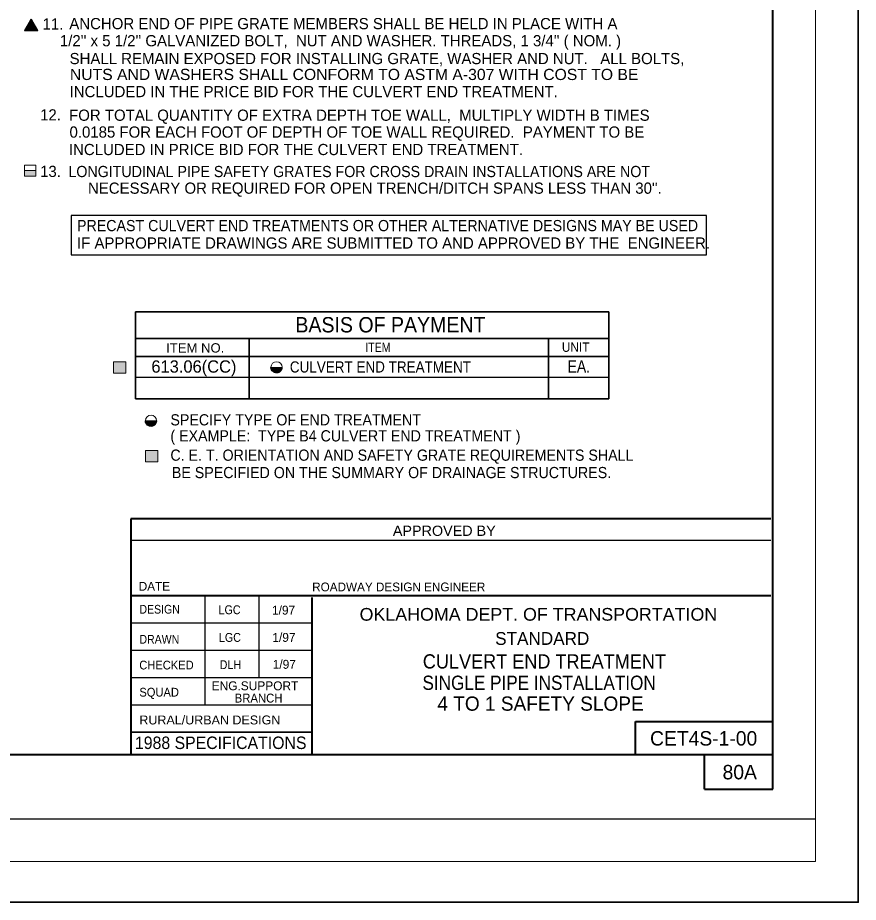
# Model space of a CAD drawing. Extents: x -48 to 552, y -178 to 186.
# Drawn here: x 453.6 to 552, y -178 to -74.5 of the extents above; entities that cross this region are included whole.
import ezdxf
from ezdxf.enums import TextEntityAlignment as Align

# ---------------------------------------------------------------- set-up
doc = ezdxf.new("R2010")
doc.units = 0
doc.header["$LTSCALE"] = 0.45
for name, color, linetype, lineweight in [('1', 7, 'Continuous', 25), ('14', 7, 'Continuous', 35), ('15', 7, 'Continuous', 13), ('25', 7, 'Continuous', 40), ('26', 7, 'Continuous', 35)]:
    doc.layers.add(name, color=color, linetype=linetype, lineweight=lineweight)

msp = doc.modelspace()

# ---------------------------------------------------------------- hatches: boundary and pattern name
at = {"layer": '1'}
for points in [[(454.4189, -93.0435), (455.7607, -93.0435), (455.7607, -92.3621), (454.4189, -92.3621)], [(466.2757, -116.08), (464.8252, -116.08), (464.8252, -114.7672), (466.2757, -114.7672)], [(470.0156, -126.4435), (468.5649, -126.4435), (468.5649, -125.1308), (470.0156, -125.1308)]]:
    msp.add_hatch(color=256, dxfattribs=at).paths.add_polyline_path(points)

# ---------------------------------------------------------------- linework, layer by layer
at = {"layer": '1', "lineweight": 13}
for p, q in [((546.9907, -173.215), (546.9907, 56.7676)), ((187.0174, -173.215), (546.9907, -173.215))]:
    msp.add_line(p, q, dxfattribs=at)
at = {"layer": '1', "lineweight": 40}
for p, q in [((541.9907, -160.7158), (541.9907, 44.2684)), ((217.0149, -160.7158), (541.9907, -160.7158))]:
    msp.add_line(p, q, dxfattribs=at)
at = {"layer": '1'}
for p, q in [((483.2631, -115.4139), (483.272, -115.405)), ((483.2631, -115.4596), (483.3177, -115.405)), ((483.2631, -115.4058), (483.8945, -116.0377)), ((483.2631, -115.4518), (483.8495, -116.0387)), ((483.2697, -115.4988), (483.3635, -115.405)), ((483.2722, -115.5075), (483.7956, -116.0304)), ((483.2793, -115.5352), (483.4089, -115.405)), ((483.2897, -115.5706), (483.4552, -115.405)), ((483.2897, -115.5708), (483.7399, -116.0208)), ((483.3022, -115.6037), (483.5007, -115.405)), ((483.3073, -115.405), (483.9381, -116.0356)), ((483.3148, -115.6368), (483.5468, -115.405)), ((483.3177, -115.6442), (483.6656, -115.9925)), ((483.3274, -115.6702), (483.5927, -115.405)), ((483.3424, -115.7008), (483.6385, -115.405)), ((483.3533, -115.405), (483.9814, -116.0333)), ((483.3602, -115.7289), (483.6843, -115.405)), ((483.3668, -115.7393), (483.5787, -115.9508)), ((483.3782, -115.7567), (483.7299, -115.405)), ((483.3957, -115.7852), (483.776, -115.405)), ((483.3993, -115.405), (484.0235, -116.0293)), ((483.4152, -115.8114), (483.8218, -115.405)), ((483.4377, -115.8343), (483.8674, -115.405)), ((483.4447, -115.405), (484.0652, -116.0252)), ((483.4607, -115.8575), (483.9137, -115.405)), ((483.4837, -115.8804), (483.9593, -115.405)), ((483.4907, -115.405), (484.102, -116.0162)), ((483.5074, -115.9021), (484.0048, -115.405)), ((483.5347, -115.9214), (484.0507, -115.405)), ((483.5362, -115.405), (484.1332, -116.0017)), ((483.5618, -115.94), (484.0968, -115.405)), ((483.5824, -115.405), (484.1645, -115.9868)), ((483.5889, -115.9581), (484.1424, -115.405)), ((483.6189, -115.9743), (484.1882, -115.405)), ((483.6281, -115.405), (484.1957, -115.9727)), ((483.6518, -115.9868), (484.2343, -115.405)), ((483.6743, -115.405), (484.2272, -115.9579)), ((483.6849, -115.9996), (484.2799, -115.405)), ((483.7181, -116.0121), (484.3257, -115.405)), ((483.7197, -115.405), (484.2574, -115.9425)), ((483.7523, -116.0242), (484.3714, -115.405)), ((483.7656, -115.405), (484.2833, -115.9221)), ((483.7922, -116.03), (484.417, -115.405)), ((483.8112, -115.405), (484.3087, -115.9021)), ((483.832, -116.0358), (484.4632, -115.405)), ((483.857, -115.405), (484.3331, -115.8808)), ((483.8752, -116.0383), (484.5087, -115.405)), ((483.9032, -115.405), (484.3558, -115.8577)), ((483.9235, -116.0364), (484.5547, -115.4054)), ((483.9487, -115.405), (484.3789, -115.835)), ((483.9714, -116.0342), (484.5502, -115.4552)), ((483.9949, -115.405), (484.3997, -115.8096)), ((484.022, -116.0296), (484.5402, -115.5112)), ((484.0406, -115.405), (484.4187, -115.7833)), ((484.0731, -116.0243), (484.5232, -115.5739)), ((484.0864, -115.405), (484.4382, -115.7568)), ((484.132, -115.405), (484.4562, -115.7293)), ((484.1485, -115.9943), (484.5007, -115.6427)), ((484.1777, -115.405), (484.4739, -115.7008)), ((484.2237, -115.405), (484.4907, -115.6717)), ((484.2339, -115.955), (484.4522, -115.7368)), ((484.2695, -115.405), (484.5024, -115.6375)), ((484.3157, -115.405), (484.5137, -115.6033)), ((484.3612, -115.405), (484.5249, -115.5689)), ((484.4068, -115.405), (484.5356, -115.5333)), ((484.4527, -115.405), (484.5437, -115.4956)), ((484.4987, -115.405), (484.5502, -115.4564)), ((484.5445, -115.405), (484.5537, -115.4143)), ((468.5743, -121.6696), (468.5835, -121.6606)), ((468.5743, -121.7156), (468.6289, -121.6606)), ((468.5743, -121.6618), (469.2056, -122.2935)), ((468.5743, -121.7075), (469.1606, -122.2943)), ((468.581, -121.7543), (468.6747, -121.6606)), ((468.5837, -121.7631), (469.1066, -122.2864)), ((468.5906, -121.791), (468.7203, -121.6606)), ((468.6006, -121.8263), (468.7664, -121.6606)), ((468.6006, -121.8264), (469.0514, -122.2764)), ((468.6135, -121.8596), (468.8123, -121.6606)), ((468.6185, -121.6606), (469.2493, -122.2914)), ((468.626, -121.8925), (468.8578, -121.6606)), ((468.6289, -121.8997), (468.9766, -122.2483)), ((468.6387, -121.926), (468.9041, -121.6606)), ((468.6539, -121.9568), (468.9497, -121.6606)), ((468.6647, -121.6606), (469.2928, -122.2889)), ((468.6716, -121.9846), (468.9956, -121.6606)), ((468.6778, -121.995), (468.8899, -122.2071)), ((468.6898, -122.0125), (469.0412, -121.6606)), ((468.7068, -122.0408), (469.0874, -121.6606)), ((468.7102, -121.6606), (469.3347, -122.285)), ((468.7264, -122.0671), (469.1328, -121.6606)), ((468.7491, -122.0902), (469.1787, -121.6606)), ((468.7562, -121.6606), (469.3762, -122.281)), ((468.7716, -122.1133), (469.2247, -121.6606)), ((468.7949, -122.136), (469.2703, -121.6606)), ((468.8016, -121.6606), (469.4135, -122.2721)), ((468.8187, -122.1577), (469.3162, -121.6606)), ((468.8462, -122.1771), (469.3618, -121.6606)), ((468.8474, -121.6606), (469.4443, -122.2575)), ((468.8731, -122.1956), (469.4081, -121.6606)), ((468.8937, -121.6606), (469.4756, -122.2431)), ((468.9003, -122.2139), (469.4537, -121.6606)), ((468.9302, -122.2302), (469.4998, -121.6606)), ((468.9391, -121.6606), (469.5072, -122.2285)), ((468.9631, -122.2431), (469.5453, -121.6606)), ((468.9853, -121.6606), (469.5381, -122.2135)), ((468.9962, -122.2556), (469.5914, -121.6606)), ((469.0291, -122.2681), (469.6368, -121.6606)), ((469.031, -121.6606), (469.5687, -122.1983)), ((469.0635, -122.2797), (469.6827, -121.6606)), ((469.0768, -121.6606), (469.5943, -122.1781)), ((469.1037, -122.2856), (469.7285, -121.6606)), ((469.1224, -121.6606), (469.6202, -122.1577)), ((469.1435, -122.2918), (469.7743, -121.6606)), ((469.1685, -121.6606), (469.6441, -122.1368)), ((469.1866, -122.2939), (469.8202, -121.6606)), ((469.2141, -121.6606), (469.6672, -122.1135)), ((469.2349, -122.2921), (469.866, -121.661)), ((469.2602, -121.6606), (469.6903, -122.0906)), ((469.2827, -122.29), (469.8616, -121.7108)), ((469.3062, -121.6606), (469.7106, -122.0652)), ((469.3331, -122.2852), (469.8514, -121.7668)), ((469.3518, -121.6606), (469.7302, -122.0389)), ((469.3843, -122.28), (469.8347, -121.8296)), ((469.3977, -121.6606), (469.7498, -122.0127)), ((469.4431, -121.6606), (469.7677, -121.985)), ((469.4599, -122.2506), (469.8118, -121.8983)), ((469.4891, -121.6606), (469.7852, -121.9568)), ((469.5349, -121.6606), (469.8022, -121.9273)), ((469.5452, -122.2108), (469.7631, -121.9927)), ((469.581, -121.6606), (469.8137, -121.8931)), ((469.6266, -121.6606), (469.8247, -121.8589)), ((469.6727, -121.6606), (469.8364, -121.8246)), ((469.7178, -121.6606), (469.8468, -121.7893)), ((469.7641, -121.6606), (469.8547, -121.7514)), ((469.8098, -121.6606), (469.8616, -121.7122)), ((469.856, -121.6606), (469.8652, -121.67)), ((202.0166, -168.215), (546.9907, -168.215))]:
    msp.add_line(p, q, dxfattribs=at)
at = {"layer": '1', "lineweight": 35}
msp.add_lwpolyline([(551.9937, 92.1869), (182.2495, 92.1869), (182.2495, -177.99), (551.9937, -177.99)], close=True, dxfattribs=at)
at = {"layer": '1', "lineweight": 13}
for points in [[(454.4189, -93.0435), (455.7607, -93.0435), (455.7607, -91.7392), (454.4189, -91.7392)], [(454.4189, -93.0435), (455.7607, -93.0435), (455.7607, -92.3621), (454.4189, -92.3621)], [(466.2757, -116.08), (464.8252, -116.08), (464.8252, -114.7672), (466.2757, -114.7672)], [(470.0156, -126.4435), (468.5649, -126.4435), (468.5649, -125.1308), (470.0156, -125.1308)]]:
    msp.add_lwpolyline(points, close=True, dxfattribs=at)
at = {"layer": '1'}
for points in [[(459.8789, -102.2354), (534.2157, -102.2354), (534.2157, -97.645), (459.8789, -97.645)], [(483.2631, -115.405), (484.5547, -115.405), (484.5493, -115.4702), (484.5333, -115.5456), (484.4897, -115.6758), (484.4457, -115.7462), (484.3862, -115.8277), (484.321, -115.8929), (484.2507, -115.9471), (484.1799, -115.9793), (484.0877, -116.0229), (483.9737, -116.0342), (483.8545, -116.0392), (483.7457, -116.0229), (483.6047, -115.9689), (483.5018, -115.8983), (483.4089, -115.8062), (483.3335, -115.6867), (483.2845, -115.5564), (483.2631, -115.4702)], [(468.5743, -121.6606), (469.866, -121.6606), (469.8603, -121.7258), (469.8441, -121.8012), (469.8006, -121.9318), (469.7572, -122.0021), (469.6977, -122.0833), (469.6322, -122.1485), (469.5618, -122.2027), (469.4912, -122.235), (469.3991, -122.2789), (469.2847, -122.29), (469.1656, -122.295), (469.0573, -122.2789), (468.9156, -122.225), (468.8128, -122.1539), (468.7203, -122.0618), (468.6449, -121.9425), (468.596, -121.8121), (468.5743, -121.7258)]]:
    msp.add_lwpolyline(points, close=True, dxfattribs=at)
at = {"layer": '1', "lineweight": 13}
for centre in [(483.9137, -115.3945), (469.2249, -121.6503)]:
    msp.add_circle(centre, 0.6558, dxfattribs=at)
at = {"layer": '15', "lineweight": 25}
for p, q in [((454.6985, -75.5383), (455.6874, -75.5383)), ((454.7193, -75.5008), (455.6672, -75.5008)), ((454.741, -75.4643), (455.646, -75.4643)), ((454.7627, -75.4268), (455.6243, -75.4268)), ((454.7839, -75.3893), (455.6031, -75.3893)), ((454.8052, -75.3521), (455.5822, -75.3521)), ((454.8264, -75.3152), (455.5612, -75.3152)), ((454.8478, -75.2777), (455.5402, -75.2777)), ((454.8693, -75.241), (455.5187, -75.241)), ((454.891, -75.2035), (455.4977, -75.2035)), ((454.9116, -75.1664), (455.4766, -75.1664)), ((454.9335, -75.1293), (455.4556, -75.1293)), ((454.9547, -75.0918), (455.4339, -75.0918)), ((454.9762, -75.0543), (455.4135, -75.0543)), ((454.9974, -75.0173), (455.3918, -75.0173)), ((455.0189, -74.9804), (455.3706, -74.9804)), ((455.0403, -74.9429), (455.3499, -74.9429)), ((455.0612, -74.9054), (455.3287, -74.9054)), ((455.0827, -74.8689), (455.3074, -74.8689)), ((455.1043, -74.8314), (455.2864, -74.8314)), ((455.1256, -74.7939), (455.2649, -74.7939)), ((455.1472, -74.7571), (455.2441, -74.7571)), ((455.1689, -74.7197), (455.2231, -74.7197)), ((455.1903, -74.6822), (455.2018, -74.6822)), ((454.4418, -75.9847), (455.9414, -75.9847)), ((454.4631, -75.9477), (455.9206, -75.9477)), ((454.4843, -75.9106), (455.8993, -75.9106)), ((454.506, -75.8731), (455.8785, -75.8731)), ((454.5274, -75.8358), (455.8568, -75.8358)), ((454.5489, -75.7983), (455.836, -75.7983)), ((454.5697, -75.7617), (455.8148, -75.7617)), ((454.591, -75.7246), (455.7937, -75.7246)), ((454.6127, -75.6872), (455.7724, -75.6872)), ((454.6339, -75.6497), (455.7514, -75.6497)), ((454.6553, -75.6129), (455.7303, -75.6129)), ((454.6772, -75.5758), (455.7091, -75.5758))]:
    msp.add_line(p, q, dxfattribs=at)
for points in [[(455.1924, -74.6579), (454.4241, -75.9977), (455.9603, -75.9977)], [(454.4399, -75.9881), (455.196, -74.6717), (455.9414, -75.9847)], [(455.1924, -74.8367), (454.5674, -75.9083), (455.8178, -75.9083)], [(455.1924, -75.0152), (454.7278, -75.8189), (455.6566, -75.8189)], [(455.1924, -75.1935), (454.8891, -75.7293), (455.4962, -75.7293)], [(455.1924, -75.3722), (455.0318, -75.6402), (455.3528, -75.6402)], [(455.1924, -75.4617), (455.121, -75.5867), (455.2639, -75.6046)]]:
    msp.add_lwpolyline(points, close=True, dxfattribs=at)
at = {"layer": '25'}
for p, q in [((466.8591, -133.1225), (466.8591, -158.0858)), ((541.7482, -133.1225), (466.8591, -133.1225)), ((466.8591, -142.1092), (541.7482, -142.1092)), ((488.0308, -142.34), (488.0308, -160.6125)), ((525.9024, -156.8533), (541.9907, -156.8533)), ((525.9024, -160.7158), (525.9024, -156.8533)), ((466.8691, -158.0858), (466.8691, -160.6092)), ((534.0116, -164.7717), (534.0116, -160.7158)), ((541.9907, -164.7717), (541.9907, -160.7158)), ((534.0116, -164.7717), (541.9907, -164.7717))]:
    msp.add_line(p, q, dxfattribs=at)
at = {"layer": '25', "lineweight": 25}
for p, q in [((466.8691, -135.6192), (541.7582, -135.6192)), ((475.5274, -142.0775), (475.5274, -154.8583)), ((481.8466, -142.1092), (481.8466, -151.695)), ((466.8691, -145.305), (488.0374, -145.305)), ((466.8691, -148.5), (488.0374, -148.5)), ((466.8691, -151.695), (488.0166, -151.695)), ((466.8691, -154.8908), (488.0166, -154.8908))]:
    msp.add_line(p, q, dxfattribs=at)
at = {"layer": '25', "lineweight": 35}
msp.add_line((466.8691, -158.0858), (488.0333, -158.0858), dxfattribs=at)
at = {"layer": '26'}
for p, q in [((467.3595, -112.0264), (522.7902, -112.0264)), ((480.6945, -119.0842), (480.6945, -112.1252)), ((515.7568, -119.0842), (515.7568, -112.0256)), ((467.5014, -114.1506), (522.7902, -114.1506))]:
    msp.add_line(p, q, dxfattribs=at)
at = {"layer": '26', "lineweight": 25}
msp.add_line((467.4302, -116.5587), (522.7902, -116.5587), dxfattribs=at)
at = {"layer": '26'}
msp.add_lwpolyline([(467.4195, -119.0842), (522.7902, -119.0842), (522.7902, -108.9181), (467.4195, -108.9181)], close=True, dxfattribs=at)

# ---------------------------------------------------------------- texts
at = {"layer": '1'}
msp.add_text('613.06(CC)', height=1.44, dxfattribs=at).set_placement((469.266, -116.0242))
at = {"layer": '1', "width": 0.85}
msp.add_text('EA.', height=1.44, dxfattribs=at).set_placement((517.9673, -116.0162))
at = {"layer": '14'}
for s, width, p in [('CULVERT END TREATMENT ', 0.95, (501.0291, -150.6372)), ('SINGLE PIPE INSTALLATION', 0.9, (500.9895, -153.1375))]:
    msp.add_text(s, height=1.666, dxfattribs=dict(at, width=width)).set_placement(p)
msp.add_text('4 TO 1 SAFETY SLOPE', height=1.666, dxfattribs=at).set_placement((502.7328, -155.5768))
at = {"layer": '15'}
for s, p in [('ANCHOR END OF PIPE GRATE MEMBERS SHALL BE HELD IN PLACE WITH A', (459.6603, -75.8408)), ('11.', (456.5264, -75.8839)), (" 1/2'' x 5 1/2'' GALVANIZED BOLT,  NUT AND WASHER. THREADS, 1 3/4'' ( NOM. )", (458.0716, -77.8406)), ('SHALL REMAIN EXPOSED FOR INSTALLING GRATE, WASHER AND NUT.   ALL BOLTS,', (459.6957, -79.9287)), ('INCLUDED IN THE PRICE BID FOR THE CULVERT END TREATMENT.', (459.6978, -83.7968)), ('12.', (456.2423, -86.52)), ('FOR TOTAL QUANTITY OF EXTRA DEPTH TOE WALL,  MULTIPLY WIDTH B TIMES ', (459.6381, -86.5567)), ('0.0185 FOR EACH FOOT OF DEPTH OF TOE WALL REQUIRED.  PAYMENT TO BE ', (459.6849, -88.5283)), ('INCLUDED IN PRICE BID FOR THE CULVERT END TREATMENT.', (459.6149, -90.5706)), ('13.', (456.2423, -93.13)), ("NECESSARY OR REQUIRED FOR OPEN TRENCH/DITCH SPANS LESS THAN 30''.", (461.8466, -95.0904)), ('IF APPROPRIATE DRAWINGS ARE SUBMITTED TO AND APPROVED BY THE  ENGINEER.', (460.5632, -101.5114))]:
    msp.add_text(s, height=1.31, dxfattribs=at).set_placement(p)
for s, width, p in [('NUTS AND WASHERS SHALL CONFORM TO ASTM A-307 WITH COST TO BE', 1.05, (459.7302, -81.7871)), ('LONGITUDINAL PIPE SAFETY GRATES FOR CROSS DRAIN INSTALLATIONS ARE NOT', 0.95, (459.5612, -93.1446)), ('PRECAST CULVERT END TREATMENTS OR OTHER ALTERNATIVE DESIGNS MAY BE USED ', 0.95, (460.5632, -99.4706)), ('CULVERT END TREATMENT', 0.9, (485.4674, -116.0079)), ('SPECIFY TYPE OF END TREATMENT', 0.95, (471.492, -122.1947)), ('( EXAMPLE:  TYPE B4 CULVERT END TREATMENT )', 0.95, (471.492, -124.0692)), ('C. E. T. ORIENTATION AND SAFETY GRATE REQUIREMENTS SHALL', 0.95, (471.492, -126.3292)), ('BE SPECIFIED ON THE SUMMARY OF DRAINAGE STRUCTURES.', 0.95, (471.6614, -128.3652))]:
    msp.add_text(s, height=1.31, dxfattribs=dict(at, width=width)).set_placement(p)
at = {"layer": '25'}
for s, height, width, p in [('APPROVED BY', 1.196, 1.05, (497.5241, -135.12)), ('DESIGN', 1.025, 0.9, (467.8674, -144.2167)), ('LGC', 1.042, 0.9, (477.1281, -144.2854)), ('OKLAHOMA DEPT. OF TRANSPORTATION', 1.486, 1.05, (493.6299, -145.0425)), ('DRAWN', 1.025, 0.9, (467.8674, -147.7308)), ('LGC', 1.042, 0.9, (477.1697, -147.5192)), ('CHECKED', 1.025, 0.95, (467.8474, -150.7467)), ('DLH', 1.042, 0.9, (477.2537, -150.711)), ('SQUAD', 1.025, 0.95, (467.8582, -153.9217)), ('BRANCH', 1.042, 0.95, (479.0157, -154.6167)), ('RURAL/URBAN DESIGN', 1.042, 1.05, (467.8582, -157.1775))]:
    msp.add_text(s, height=height, dxfattribs=dict(at, width=width)).set_placement(p)
for s, height, p in [('DATE', 1.025, (467.7903, -141.5288)), ('ROADWAY DESIGN ENGINEER', 1.025, (488.0824, -141.6058)), ('1/97', 1.042, (483.3795, -144.3277)), ('1/97', 1.042, (483.4216, -147.5196)), ('STANDARD', 1.498, (509.4982, -147.8717)), ('1/97', 1.042, (483.4637, -150.6693)), ('ENG.SUPPORT', 1.042, (476.3216, -153.1808)), ('CET4S-1-00', 1.688, (527.6224, -159.6514)), ('80A', 1.688, (536.1095, -163.6046))]:
    msp.add_text(s, height=height, dxfattribs=at).set_placement(p)
at = {"layer": '25', "width": 0.95}
msp.add_text('1988 SPECIFICATIONS', height=1.458, dxfattribs=at).set_placement((477.38, -160.0567), align=Align.CENTER)
at = {"layer": '26'}
for s, height, width, p in [('BASIS OF PAYMENT', 1.8, 0.95, (486.1199, -111.3185)), ('ITEM NO.', 1.091, 1.05, (470.9939, -113.6697)), ('ITEM', 1.091, 0.85, (494.2949, -113.6102)), ('UNIT', 1.091, 0.95, (517.3012, -113.5847))]:
    msp.add_text(s, height=height, dxfattribs=dict(at, width=width)).set_placement(p)

doc.saveas('drawing.dxf')
